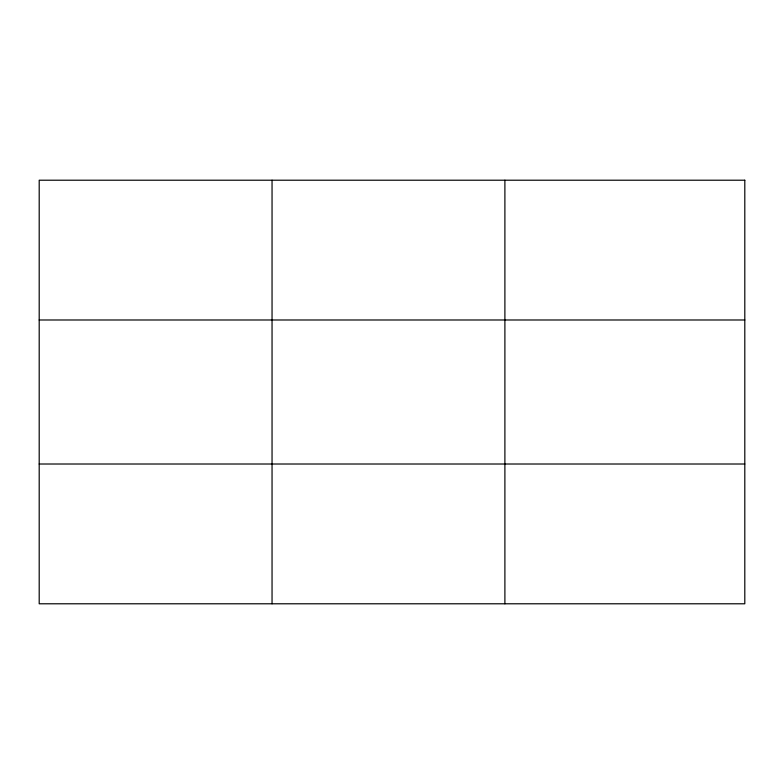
<?xml version="1.0" encoding="UTF-8"?>
<svg xmlns="http://www.w3.org/2000/svg" width="784" height="784" viewBox="0 0 784 784"><rect width="100%" height="100%" fill="white"/><g stroke="black" fill="none" stroke-linecap="round" stroke-linejoin="round"><path stroke-width="1.18" d="M272.048 603.788L272.048 180.212M504.896 603.788L504.896 180.212M39.2 319.99L744.8 319.99M39.2 464.01L744.8 464.01M744.8 180.212L744.8 603.788L39.2 603.788L39.2 180.212L744.8 180.212"/></g></svg>
